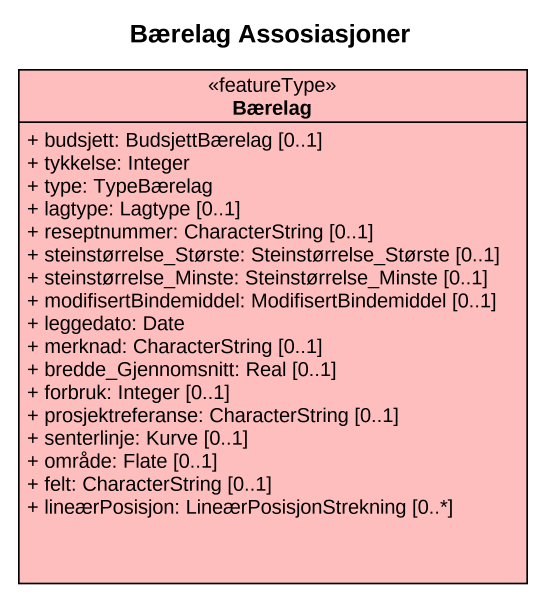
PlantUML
@startuml
title Bærelag Assosiasjoner
hide circle
hide empty members
skinparam classAttributeIconSize 0
class Bærelag <<featureType>> #FFBEBE {
  + budsjett: BudsjettBærelag [0..1]
  + tykkelse: Integer
  + type: TypeBærelag
  + lagtype: Lagtype [0..1]
  + reseptnummer: CharacterString [0..1]
  + steinstørrelse_Største: Steinstørrelse_Største [0..1]
  + steinstørrelse_Minste: Steinstørrelse_Minste [0..1]
  + modifisertBindemiddel: ModifisertBindemiddel [0..1]
  + leggedato: Date
  + merknad: CharacterString [0..1]
  + bredde_Gjennomsnitt: Real [0..1]
  + forbruk: Integer [0..1]
  + prosjektreferanse: CharacterString [0..1]
  + senterlinje: Kurve [0..1]
  + område: Flate [0..1]
  + felt: CharacterString [0..1]
  + lineærPosisjon: LineærPosisjonStrekning [0..*]
}
@enduml
